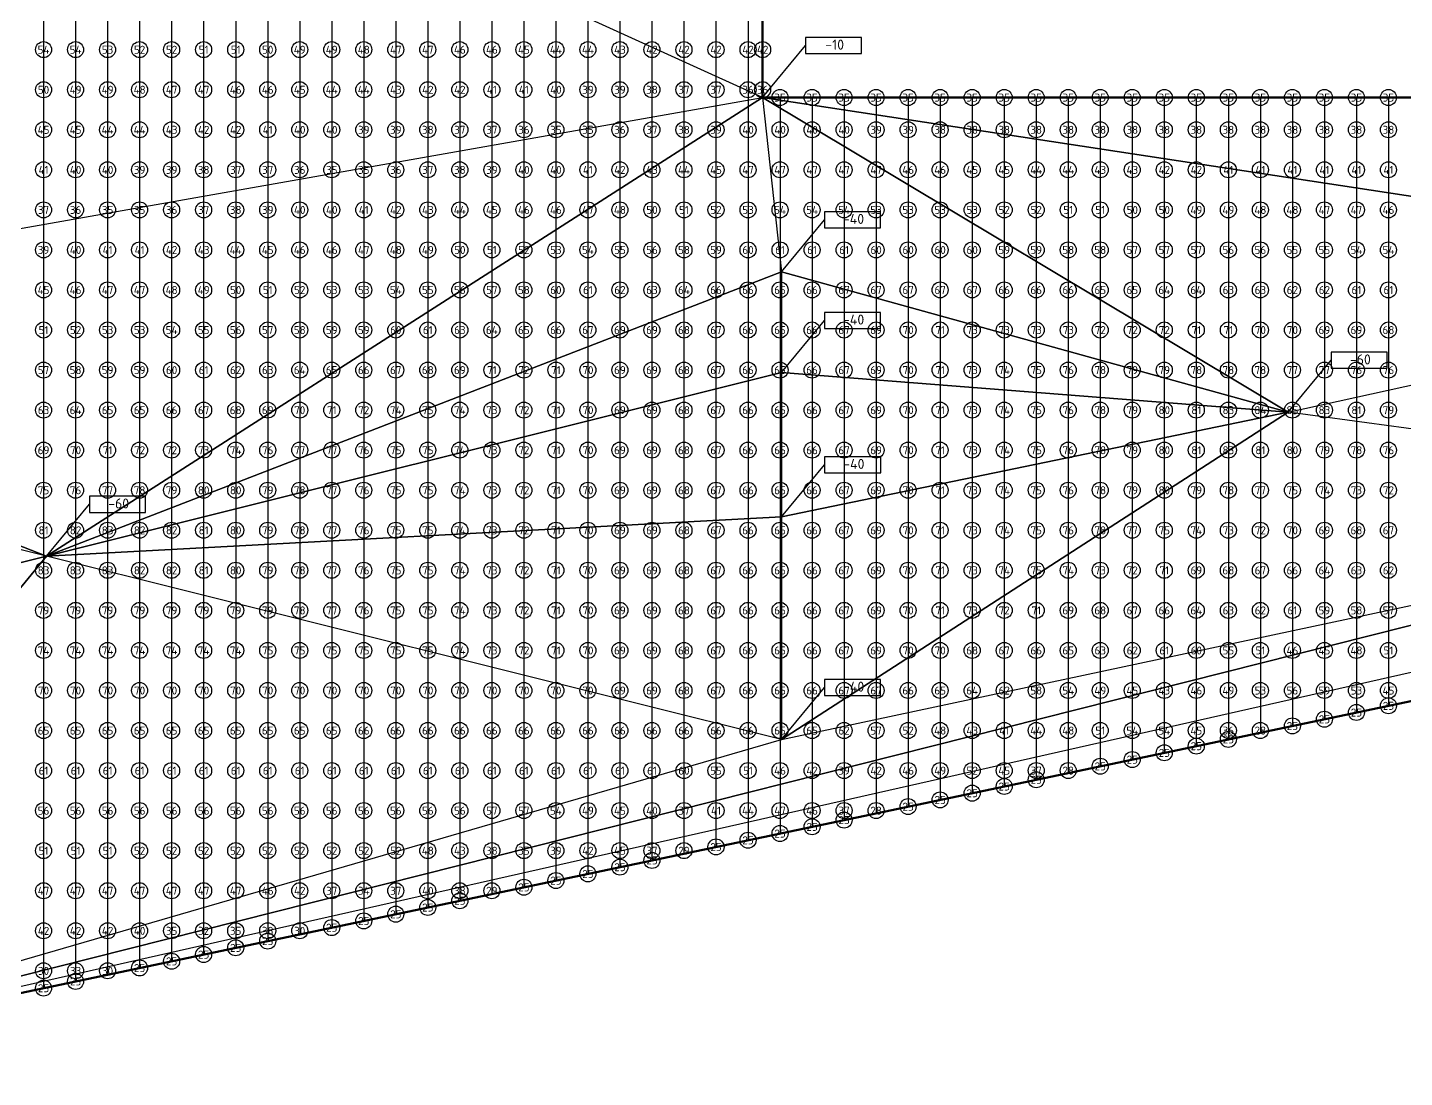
# Model space of a CAD drawing. Header units: millimetres. Extents: x 3543 to 412546, y -146359 to 38454.
# Drawn here: x 220659 to 237859, y -95174 to -82066 of the extents above; entities that cross this region are included whole.
import ezdxf
from ezdxf.enums import TextEntityAlignment as Align

# ---------------------------------------------------------------- set-up
doc = ezdxf.new("R2010")
doc.units = ezdxf.units.MM
doc.layers.add('контур', color=1, linetype='Continuous', lineweight=50)
for name, color, linetype in [('линии_высот', 4, 'Continuous'), ('опоры_текстvb', 7, 'Continuous'), ('опорыvb', 7, 'Continuous'), ('сеткаvb', 8, 'Continuous')]:
    doc.layers.add(name, color=color, linetype=linetype)
doc.styles.add('isocpeur', font='isocpeur.ttf')

# ---------------------------------------------------------------- blocks, each defined once
blk = doc.blocks.new('otmetka_oporvb')
at = {"linetype": 'ByBlock', "lineweight": -2}
blk.add_hatch(color=0, dxfattribs=at).paths.add_polyline_path([(-38, -32, 1), (38, 32, 1)])
at = {"color": 0, "linetype": 'ByBlock', "lineweight": -2}
blk.add_line((0, 0), (2142, 2596), dxfattribs=at)
at = {"color": 0}
blk.add_lwpolyline([(2142, 2196), (4942, 2196), (4942, 2996), (2142, 2996)], close=True, dxfattribs=at)
at = {"color": 0, "linetype": 'ByBlock', "lineweight": -2, "style": 'isocpeur'}
blk.add_attdef('OTM', text='', height=500, dxfattribs=at).set_placement((3600, 2639), align=Align.MIDDLE_CENTER)
blk = doc.blocks.new('*U28')
at = {"linetype": 'ByBlock', "lineweight": -2}
blk.add_hatch(color=0, dxfattribs=at).paths.add_polyline_path([(-38, -32, 1), (38, 32, 1)])
at = {"color": 0, "linetype": 'ByBlock', "lineweight": -2}
blk.add_line((0, 0), (2147, 2596), dxfattribs=at)
at = {"color": 0}
blk.add_lwpolyline([(2147, 2196), (4947, 2196), (4947, 2996), (2147, 2996)], close=True, dxfattribs=at)
at = {"color": 0, "linetype": 'ByBlock', "lineweight": -2, "style": 'isocpeur'}
blk.add_attdef('OTM', text='', height=500, dxfattribs=at).set_placement((3606, 2639), align=Align.MIDDLE_CENTER)
blk = doc.blocks.new('*U29')
at = {"linetype": 'ByBlock', "lineweight": -2}
blk.add_hatch(color=0, dxfattribs=at).paths.add_polyline_path([(-38, -32, 1), (38, 32, 1)])
at = {"color": 0, "linetype": 'ByBlock', "lineweight": -2}
blk.add_line((0, 0), (2158, 2596), dxfattribs=at)
at = {"color": 0}
blk.add_lwpolyline([(2158, 2196), (4958, 2196), (4958, 2996), (2158, 2996)], close=True, dxfattribs=at)
at = {"color": 0, "linetype": 'ByBlock', "lineweight": -2, "style": 'isocpeur'}
blk.add_attdef('OTM', text='', height=500, dxfattribs=at).set_placement((3617, 2639), align=Align.MIDDLE_CENTER)
blk = doc.blocks.new('*U30')
at = {"linetype": 'ByBlock', "lineweight": -2}
blk.add_hatch(color=0, dxfattribs=at).paths.add_polyline_path([(-38, -32, 1), (38, 32, 1)])
at = {"color": 0, "linetype": 'ByBlock', "lineweight": -2}
blk.add_line((0, 0), (2151, 2596), dxfattribs=at)
at = {"color": 0}
blk.add_lwpolyline([(2151, 2196), (4951, 2196), (4951, 2996), (2151, 2996)], close=True, dxfattribs=at)
at = {"color": 0, "linetype": 'ByBlock', "lineweight": -2, "style": 'isocpeur'}
blk.add_attdef('OTM', text='', height=500, dxfattribs=at).set_placement((3609, 2639), align=Align.MIDDLE_CENTER)
blk = doc.blocks.new('opor_symbPRO')
at = {"color": 0, "ltscale": 20}
blk.add_circle((0, 0), 100, dxfattribs=at)
at = {"layer": 'опоры_текстvb', "color": 0, "linetype": 'ByBlock', "lineweight": -2, "style": 'isocpeur'}
blk.add_attdef('COL', text='', height=100, dxfattribs=at).set_placement((0, -1), align=Align.MIDDLE_CENTER)

msp = doc.modelspace()

# ---------------------------------------------------------------- linework, layer by layer
at = {"layer": 'контур', "linetype": 'Continuous'}
msp.add_lwpolyline([(215545, -95173.6), (210858.8, -72842.2), (229841.6, -72842.2), (229841.6, -82939.6), (261341.5, -82939.6), (261341.5, -72842.2), (299003.2, -72842.2), (299003.2, -77660.7)], close=True, dxfattribs=at)
at = {"layer": 'линии_высот'}
for points in [[(252298.9, -86875.6), (215545, -95173.6), (299003.2, -77660.7)], [(220891.8, -78871.8), (213579.5, -85807), (229841.6, -82939.6)], [(220891.8, -78871.8), (229841.6, -80875.7), (229841.6, -82939.6)], [(220897.2, -88667.6), (213579.5, -85807), (229841.6, -82939.6)], [(220897.2, -88667.6), (229841.6, -82939.6), (230076.7, -85115.1)], [(236407.9, -86868.8), (229841.6, -82939.6), (230076.7, -85115.1)], [(229841.6, -82939.6), (236407.9, -86868.8), (244279.5, -85135.9)], [(229841.6, -82939.6), (244279.5, -85135.9), (261341.5, -82939.6)], [(220897.2, -88667.6), (230076.7, -85115.1), (230076.7, -86371.6)], [(236407.9, -86868.8), (230076.7, -85115.1), (230076.7, -86371.6)], [(236407.9, -86868.8), (244279.5, -85135.9), (244268.4, -87933.7)], [(220897.2, -88667.6), (213807, -86891.3), (213579.5, -85807)], [(220897.2, -88667.6), (230076.7, -86371.6), (230076.7, -88173.7)], [(236407.9, -86868.8), (230076.7, -86371.6), (230076.7, -88173.7)], [(220897.2, -88667.6), (213807, -86891.3), (214515.2, -90266.4)], [(244268.4, -87933.7), (252298.9, -86875.6), (215545, -95173.6)], [(236407.9, -86868.8), (230076.7, -88173.7), (230076.7, -90954.3)], [(244268.4, -87933.7), (236407.9, -86868.8), (230076.7, -90954.3)], [(215545, -95173.6), (230076.7, -90954.3), (244268.4, -87933.7)], [(220897.2, -88667.6), (230076.7, -88173.7), (230076.7, -90954.3)], [(220897.2, -88667.6), (214515.2, -90266.4), (215545, -95173.6)], [(220897.2, -88667.6), (215545, -95173.6), (230076.7, -90954.3)]]:
    msp.add_lwpolyline(points, close=True, dxfattribs=at)
at = {"layer": 'сеткаvb'}
for p, q in [((220858.8, -72842.2), (220858.8, -94058.5)), ((221258.8, -72842.2), (221258.8, -93974.6)), ((221658.8, -72842.2), (221658.8, -93890.6)), ((222058.8, -72842.2), (222058.8, -93806.7)), ((222458.8, -72842.2), (222458.8, -93722.8)), ((222858.8, -72842.2), (222858.8, -93638.8)), ((223258.8, -72842.2), (223258.8, -93554.9)), ((223658.8, -72842.2), (223658.8, -93471)), ((224058.8, -72842.2), (224058.8, -93387)), ((224458.8, -72842.2), (224458.8, -93303.1)), ((224858.8, -72842.2), (224858.8, -93219.1)), ((225258.8, -72842.2), (225258.8, -93135.2)), ((225658.8, -72842.2), (225658.8, -93051.3)), ((226058.8, -72842.2), (226058.8, -92967.3)), ((226458.8, -72842.2), (226458.8, -92883.4)), ((226858.8, -72842.2), (226858.8, -92799.5)), ((227258.8, -72842.2), (227258.8, -92715.5)), ((227658.8, -72842.2), (227658.8, -92631.6)), ((228058.8, -72842.2), (228058.8, -92547.7)), ((228458.8, -72842.2), (228458.8, -92463.7)), ((228858.8, -72842.2), (228858.8, -92379.8)), ((229258.8, -72842.2), (229258.8, -92295.9)), ((229658.8, -72842.2), (229658.8, -92211.9)), ((230058.8, -82939.6), (230058.8, -92128)), ((230458.8, -82939.6), (230458.8, -92044)), ((230858.8, -82939.6), (230858.8, -91960.1)), ((231258.8, -82939.6), (231258.8, -91876.2)), ((231658.8, -82939.6), (231658.8, -91792.2)), ((232058.8, -82939.6), (232058.8, -91708.3)), ((232458.8, -82939.6), (232458.8, -91624.4)), ((232858.8, -82939.6), (232858.8, -91540.4)), ((233258.8, -82939.6), (233258.8, -91456.5)), ((233658.8, -82939.6), (233658.8, -91372.6)), ((234058.8, -82939.6), (234058.8, -91288.6)), ((234458.8, -82939.6), (234458.8, -91204.7)), ((234858.8, -82939.6), (234858.8, -91120.8)), ((235258.8, -82939.6), (235258.8, -91036.8)), ((235658.8, -82939.6), (235658.8, -90952.9)), ((236058.8, -82939.6), (236058.8, -90868.9)), ((236458.8, -82939.6), (236458.8, -90785)), ((236858.8, -82939.6), (236858.8, -90701.1)), ((237258.8, -82939.6), (237258.8, -90617.1)), ((237658.8, -82939.6), (237658.8, -90533.2))]:
    msp.add_line(p, q, dxfattribs=at)
at = {"layer": 'сеткаvb', "linetype": 'Continuous'}
msp.add_line((229841.6, -72842.2), (229841.6, -82939.6), dxfattribs=at)

# ---------------------------------------------------------------- block references
at = {"xscale": 0.25, "yscale": 0.25, "zscale": 0.25}
for name, p, values in [('otmetka_oporvb', (229841.6, -82939.6), {'OTM': '-10'}), ('otmetka_oporvb', (230076.7, -85115.1), {'OTM': '-40'}), ('*U28', (230076.7, -86371.6), {'OTM': '-40'}), ('otmetka_oporvb', (236407.9, -86868.8), {'OTM': '-60'}), ('*U29', (230076.7, -88173.7), {'OTM': '-40'}), ('otmetka_oporvb', (220897.2, -88667.6), {'OTM': '-60'}), ('*U30', (230076.7, -90954.3), {'OTM': '-40'})]:
    msp.add_blockref(name, p, dxfattribs=at).add_auto_attribs(values)
at = {"layer": 'опорыvb', "color": 131}
for p, values in [((220858.8, -82342.2), {'COL': '54'}), ((221258.8, -82342.2), {'COL': '54'}), ((221658.8, -82342.2), {'COL': '53'}), ((222058.8, -82342.2), {'COL': '52'}), ((222458.8, -82342.2), {'COL': '52'}), ((222858.8, -82342.2), {'COL': '51'}), ((223258.8, -82342.2), {'COL': '51'}), ((223658.8, -82342.2), {'COL': '50'}), ((220858.8, -82842.2), {'COL': '50'}), ((228458.8, -84342.2), {'COL': '50'}), ((228858.8, -84342.2), {'COL': '51'}), ((229258.8, -84342.2), {'COL': '52'}), ((229658.8, -84342.2), {'COL': '53'}), ((230058.8, -84342.2), {'COL': '54'}), ((230458.8, -84342.2), {'COL': '54'}), ((230858.8, -84342.2), {'COL': '54'}), ((231258.8, -84342.2), {'COL': '53'}), ((231658.8, -84342.2), {'COL': '53'}), ((232058.8, -84342.2), {'COL': '53'}), ((232458.8, -84342.2), {'COL': '53'}), ((232858.8, -84342.2), {'COL': '52'}), ((233258.8, -84342.2), {'COL': '52'}), ((233658.8, -84342.2), {'COL': '51'}), ((234058.8, -84342.2), {'COL': '51'}), ((234458.8, -84342.2), {'COL': '50'}), ((234858.8, -84342.2), {'COL': '50'}), ((226058.8, -84842.2), {'COL': '50'}), ((226458.8, -84842.2), {'COL': '51'}), ((226858.8, -84842.2), {'COL': '52'}), ((227258.8, -84842.2), {'COL': '53'}), ((227658.8, -84842.2), {'COL': '54'}), ((228058.8, -84842.2), {'COL': '55'}), ((228458.8, -84842.2), {'COL': '56'}), ((228858.8, -84842.2), {'COL': '58'}), ((229258.8, -84842.2), {'COL': '59'}), ((229658.8, -84842.2), {'COL': '60'}), ((230058.8, -84842.2), {'COL': '61'}), ((230458.8, -84842.2), {'COL': '61'}), ((230858.8, -84842.2), {'COL': '61'}), ((231258.8, -84842.2), {'COL': '60'}), ((231658.8, -84842.2), {'COL': '60'}), ((232058.8, -84842.2), {'COL': '60'}), ((232458.8, -84842.2), {'COL': '60'}), ((232858.8, -84842.2), {'COL': '59'}), ((233258.8, -84842.2), {'COL': '59'}), ((233658.8, -84842.2), {'COL': '58'}), ((234058.8, -84842.2), {'COL': '58'}), ((234458.8, -84842.2), {'COL': '57'}), ((234858.8, -84842.2), {'COL': '57'}), ((235258.8, -84842.2), {'COL': '57'}), ((235658.8, -84842.2), {'COL': '56'}), ((236058.8, -84842.2), {'COL': '56'}), ((236458.8, -84842.2), {'COL': '55'}), ((236858.8, -84842.2), {'COL': '55'}), ((237258.8, -84842.2), {'COL': '54'}), ((237658.8, -84842.2), {'COL': '54'}), ((223258.8, -85342.2), {'COL': '50'}), ((223658.8, -85342.2), {'COL': '51'}), ((224058.8, -85342.2), {'COL': '52'}), ((224458.8, -85342.2), {'COL': '53'}), ((224858.8, -85342.2), {'COL': '53'}), ((225258.8, -85342.2), {'COL': '54'}), ((225658.8, -85342.2), {'COL': '55'}), ((226058.8, -85342.2), {'COL': '56'}), ((226458.8, -85342.2), {'COL': '57'}), ((226858.8, -85342.2), {'COL': '58'}), ((227258.8, -85342.2), {'COL': '60'}), ((227658.8, -85342.2), {'COL': '61'}), ((228058.8, -85342.2), {'COL': '62'}), ((228458.8, -85342.2), {'COL': '63'}), ((228858.8, -85342.2), {'COL': '64'}), ((229258.8, -85342.2), {'COL': '66'}), ((229658.8, -85342.2), {'COL': '66'}), ((230058.8, -85342.2), {'COL': '65'}), ((230458.8, -85342.2), {'COL': '66'}), ((230858.8, -85342.2), {'COL': '67'}), ((231258.8, -85342.2), {'COL': '67'}), ((231658.8, -85342.2), {'COL': '67'}), ((232058.8, -85342.2), {'COL': '67'}), ((232458.8, -85342.2), {'COL': '67'}), ((232858.8, -85342.2), {'COL': '66'}), ((233258.8, -85342.2), {'COL': '66'}), ((233658.8, -85342.2), {'COL': '66'}), ((234058.8, -85342.2), {'COL': '65'}), ((234458.8, -85342.2), {'COL': '65'}), ((234858.8, -85342.2), {'COL': '64'}), ((235258.8, -85342.2), {'COL': '64'}), ((235658.8, -85342.2), {'COL': '63'}), ((236058.8, -85342.2), {'COL': '63'}), ((236458.8, -85342.2), {'COL': '62'}), ((236858.8, -85342.2), {'COL': '62'}), ((237258.8, -85342.2), {'COL': '61'}), ((237658.8, -85342.2), {'COL': '61'}), ((220858.8, -85842.2), {'COL': '51'}), ((221258.8, -85842.2), {'COL': '52'}), ((221658.8, -85842.2), {'COL': '53'}), ((222058.8, -85842.2), {'COL': '53'}), ((222458.8, -85842.2), {'COL': '54'}), ((222858.8, -85842.2), {'COL': '55'}), ((223258.8, -85842.2), {'COL': '56'}), ((223658.8, -85842.2), {'COL': '57'}), ((224058.8, -85842.2), {'COL': '58'}), ((224458.8, -85842.2), {'COL': '59'}), ((224858.8, -85842.2), {'COL': '59'}), ((225258.8, -85842.2), {'COL': '60'}), ((225658.8, -85842.2), {'COL': '61'}), ((226058.8, -85842.2), {'COL': '63'}), ((226458.8, -85842.2), {'COL': '64'}), ((226858.8, -85842.2), {'COL': '65'}), ((227258.8, -85842.2), {'COL': '66'}), ((227658.8, -85842.2), {'COL': '67'}), ((228058.8, -85842.2), {'COL': '69'}), ((228458.8, -85842.2), {'COL': '69'}), ((228858.8, -85842.2), {'COL': '68'}), ((229258.8, -85842.2), {'COL': '67'}), ((229658.8, -85842.2), {'COL': '66'}), ((230058.8, -85842.2), {'COL': '65'}), ((230458.8, -85842.2), {'COL': '66'}), ((230858.8, -85842.2), {'COL': '67'}), ((231258.8, -85842.2), {'COL': '69'}), ((231658.8, -85842.2), {'COL': '70'}), ((232058.8, -85842.2), {'COL': '71'}), ((232458.8, -85842.2), {'COL': '73'}), ((232858.8, -85842.2), {'COL': '73'}), ((233258.8, -85842.2), {'COL': '73'}), ((233658.8, -85842.2), {'COL': '73'}), ((234058.8, -85842.2), {'COL': '72'}), ((234458.8, -85842.2), {'COL': '72'}), ((234858.8, -85842.2), {'COL': '72'}), ((235258.8, -85842.2), {'COL': '71'}), ((235658.8, -85842.2), {'COL': '71'}), ((236058.8, -85842.2), {'COL': '70'}), ((236458.8, -85842.2), {'COL': '70'}), ((236858.8, -85842.2), {'COL': '69'}), ((237258.8, -85842.2), {'COL': '69'}), ((237658.8, -85842.2), {'COL': '68'}), ((220858.8, -86342.2), {'COL': '57'}), ((221258.8, -86342.2), {'COL': '58'}), ((221658.8, -86342.2), {'COL': '59'}), ((222058.8, -86342.2), {'COL': '59'}), ((222458.8, -86342.2), {'COL': '60'}), ((222858.8, -86342.2), {'COL': '61'}), ((223258.8, -86342.2), {'COL': '62'}), ((223658.8, -86342.2), {'COL': '63'}), ((224058.8, -86342.2), {'COL': '64'}), ((224458.8, -86342.2), {'COL': '65'}), ((224858.8, -86342.2), {'COL': '66'}), ((225258.8, -86342.2), {'COL': '67'}), ((225658.8, -86342.2), {'COL': '68'}), ((226058.8, -86342.2), {'COL': '69'}), ((226458.8, -86342.2), {'COL': '71'}), ((226858.8, -86342.2), {'COL': '72'}), ((227258.8, -86342.2), {'COL': '71'}), ((227658.8, -86342.2), {'COL': '70'}), ((228058.8, -86342.2), {'COL': '69'}), ((228458.8, -86342.2), {'COL': '69'}), ((228858.8, -86342.2), {'COL': '68'}), ((229258.8, -86342.2), {'COL': '67'}), ((229658.8, -86342.2), {'COL': '66'}), ((230058.8, -86342.2), {'COL': '65'}), ((230458.8, -86342.2), {'COL': '66'}), ((230858.8, -86342.2), {'COL': '67'}), ((231258.8, -86342.2), {'COL': '69'}), ((231658.8, -86342.2), {'COL': '70'}), ((232058.8, -86342.2), {'COL': '71'}), ((232458.8, -86342.2), {'COL': '73'}), ((232858.8, -86342.2), {'COL': '74'}), ((233258.8, -86342.2), {'COL': '75'}), ((233658.8, -86342.2), {'COL': '76'}), ((234058.8, -86342.2), {'COL': '78'}), ((234458.8, -86342.2), {'COL': '79'}), ((234858.8, -86342.2), {'COL': '79'}), ((235258.8, -86342.2), {'COL': '78'}), ((235658.8, -86342.2), {'COL': '78'}), ((236058.8, -86342.2), {'COL': '78'}), ((236458.8, -86342.2), {'COL': '77'}), ((236858.8, -86342.2), {'COL': '77'}), ((237258.8, -86342.2), {'COL': '76'}), ((237658.8, -86342.2), {'COL': '76'}), ((220858.8, -86842.2), {'COL': '63'}), ((221258.8, -86842.2), {'COL': '64'}), ((221658.8, -86842.2), {'COL': '65'}), ((222058.8, -86842.2), {'COL': '65'}), ((222458.8, -86842.2), {'COL': '66'}), ((222858.8, -86842.2), {'COL': '67'}), ((223258.8, -86842.2), {'COL': '68'}), ((223658.8, -86842.2), {'COL': '69'}), ((224058.8, -86842.2), {'COL': '70'}), ((224458.8, -86842.2), {'COL': '71'}), ((224858.8, -86842.2), {'COL': '72'}), ((225258.8, -86842.2), {'COL': '74'}), ((225658.8, -86842.2), {'COL': '75'}), ((226058.8, -86842.2), {'COL': '74'}), ((226458.8, -86842.2), {'COL': '73'}), ((226858.8, -86842.2), {'COL': '72'}), ((227258.8, -86842.2), {'COL': '71'}), ((227658.8, -86842.2), {'COL': '70'}), ((228058.8, -86842.2), {'COL': '69'}), ((228458.8, -86842.2), {'COL': '69'}), ((228858.8, -86842.2), {'COL': '68'}), ((229258.8, -86842.2), {'COL': '67'}), ((229658.8, -86842.2), {'COL': '66'}), ((230058.8, -86842.2), {'COL': '65'}), ((230458.8, -86842.2), {'COL': '66'}), ((230858.8, -86842.2), {'COL': '67'}), ((231258.8, -86842.2), {'COL': '69'}), ((231658.8, -86842.2), {'COL': '70'}), ((232058.8, -86842.2), {'COL': '71'}), ((232458.8, -86842.2), {'COL': '73'}), ((232858.8, -86842.2), {'COL': '74'}), ((233258.8, -86842.2), {'COL': '75'}), ((233658.8, -86842.2), {'COL': '76'}), ((234058.8, -86842.2), {'COL': '78'}), ((234458.8, -86842.2), {'COL': '79'}), ((237658.8, -86842.2), {'COL': '79'}), ((220858.8, -87342.2), {'COL': '69'}), ((221258.8, -87342.2), {'COL': '70'}), ((221658.8, -87342.2), {'COL': '71'}), ((222058.8, -87342.2), {'COL': '72'}), ((222458.8, -87342.2), {'COL': '72'}), ((222858.8, -87342.2), {'COL': '73'}), ((223258.8, -87342.2), {'COL': '74'}), ((223658.8, -87342.2), {'COL': '76'}), ((224058.8, -87342.2), {'COL': '77'}), ((224458.8, -87342.2), {'COL': '77'}), ((224858.8, -87342.2), {'COL': '76'}), ((225258.8, -87342.2), {'COL': '75'}), ((225658.8, -87342.2), {'COL': '75'}), ((226058.8, -87342.2), {'COL': '74'}), ((226458.8, -87342.2), {'COL': '73'}), ((226858.8, -87342.2), {'COL': '72'}), ((227258.8, -87342.2), {'COL': '71'}), ((227658.8, -87342.2), {'COL': '70'}), ((228058.8, -87342.2), {'COL': '69'}), ((228458.8, -87342.2), {'COL': '69'}), ((228858.8, -87342.2), {'COL': '68'}), ((229258.8, -87342.2), {'COL': '67'}), ((229658.8, -87342.2), {'COL': '66'}), ((230058.8, -87342.2), {'COL': '65'}), ((230458.8, -87342.2), {'COL': '66'}), ((230858.8, -87342.2), {'COL': '67'}), ((231258.8, -87342.2), {'COL': '69'}), ((231658.8, -87342.2), {'COL': '70'}), ((232058.8, -87342.2), {'COL': '71'}), ((232458.8, -87342.2), {'COL': '73'}), ((232858.8, -87342.2), {'COL': '74'}), ((233258.8, -87342.2), {'COL': '75'}), ((233658.8, -87342.2), {'COL': '76'}), ((234058.8, -87342.2), {'COL': '78'}), ((234458.8, -87342.2), {'COL': '79'}), ((236858.8, -87342.2), {'COL': '79'}), ((237258.8, -87342.2), {'COL': '78'}), ((237658.8, -87342.2), {'COL': '76'}), ((220858.8, -87842.2), {'COL': '75'}), ((221258.8, -87842.2), {'COL': '76'}), ((221658.8, -87842.2), {'COL': '77'}), ((222058.8, -87842.2), {'COL': '78'}), ((222458.8, -87842.2), {'COL': '79'}), ((223658.8, -87842.2), {'COL': '79'}), ((224058.8, -87842.2), {'COL': '78'}), ((224458.8, -87842.2), {'COL': '77'}), ((224858.8, -87842.2), {'COL': '76'}), ((225258.8, -87842.2), {'COL': '75'}), ((225658.8, -87842.2), {'COL': '75'}), ((226058.8, -87842.2), {'COL': '74'}), ((226458.8, -87842.2), {'COL': '73'}), ((226858.8, -87842.2), {'COL': '72'}), ((227258.8, -87842.2), {'COL': '71'}), ((227658.8, -87842.2), {'COL': '70'}), ((228058.8, -87842.2), {'COL': '69'}), ((228458.8, -87842.2), {'COL': '69'}), ((228858.8, -87842.2), {'COL': '68'}), ((229258.8, -87842.2), {'COL': '67'}), ((229658.8, -87842.2), {'COL': '66'}), ((230058.8, -87842.2), {'COL': '65'}), ((230458.8, -87842.2), {'COL': '66'}), ((230858.8, -87842.2), {'COL': '67'}), ((231258.8, -87842.2), {'COL': '69'}), ((231658.8, -87842.2), {'COL': '70'}), ((232058.8, -87842.2), {'COL': '71'}), ((232458.8, -87842.2), {'COL': '73'}), ((232858.8, -87842.2), {'COL': '74'}), ((233258.8, -87842.2), {'COL': '75'}), ((233658.8, -87842.2), {'COL': '76'}), ((234058.8, -87842.2), {'COL': '78'}), ((234458.8, -87842.2), {'COL': '79'}), ((235258.8, -87842.2), {'COL': '79'}), ((235658.8, -87842.2), {'COL': '78'}), ((236058.8, -87842.2), {'COL': '77'}), ((236458.8, -87842.2), {'COL': '75'}), ((236858.8, -87842.2), {'COL': '74'}), ((237258.8, -87842.2), {'COL': '73'}), ((237658.8, -87842.2), {'COL': '72'}), ((223658.8, -88342.2), {'COL': '79'}), ((224058.8, -88342.2), {'COL': '78'}), ((224458.8, -88342.2), {'COL': '77'}), ((224858.8, -88342.2), {'COL': '76'}), ((225258.8, -88342.2), {'COL': '75'}), ((225658.8, -88342.2), {'COL': '75'}), ((226058.8, -88342.2), {'COL': '74'}), ((226458.8, -88342.2), {'COL': '73'}), ((226858.8, -88342.2), {'COL': '72'}), ((227258.8, -88342.2), {'COL': '71'}), ((227658.8, -88342.2), {'COL': '70'}), ((228058.8, -88342.2), {'COL': '69'}), ((228458.8, -88342.2), {'COL': '69'}), ((228858.8, -88342.2), {'COL': '68'}), ((229258.8, -88342.2), {'COL': '67'}), ((229658.8, -88342.2), {'COL': '66'}), ((230058.8, -88342.2), {'COL': '65'}), ((230458.8, -88342.2), {'COL': '66'}), ((230858.8, -88342.2), {'COL': '67'}), ((231258.8, -88342.2), {'COL': '69'}), ((231658.8, -88342.2), {'COL': '70'}), ((232058.8, -88342.2), {'COL': '71'}), ((232458.8, -88342.2), {'COL': '73'}), ((232858.8, -88342.2), {'COL': '74'}), ((233258.8, -88342.2), {'COL': '75'}), ((233658.8, -88342.2), {'COL': '76'}), ((234058.8, -88342.2), {'COL': '78'}), ((234458.8, -88342.2), {'COL': '77'}), ((234858.8, -88342.2), {'COL': '75'}), ((235258.8, -88342.2), {'COL': '74'}), ((235658.8, -88342.2), {'COL': '73'}), ((236058.8, -88342.2), {'COL': '72'}), ((236458.8, -88342.2), {'COL': '70'}), ((236858.8, -88342.2), {'COL': '69'}), ((237258.8, -88342.2), {'COL': '68'}), ((237658.8, -88342.2), {'COL': '67'}), ((223658.8, -88842.2), {'COL': '79'}), ((224058.8, -88842.2), {'COL': '78'}), ((224458.8, -88842.2), {'COL': '77'}), ((224858.8, -88842.2), {'COL': '76'}), ((225258.8, -88842.2), {'COL': '75'}), ((225658.8, -88842.2), {'COL': '75'}), ((226058.8, -88842.2), {'COL': '74'}), ((226458.8, -88842.2), {'COL': '73'}), ((226858.8, -88842.2), {'COL': '72'}), ((227258.8, -88842.2), {'COL': '71'}), ((227658.8, -88842.2), {'COL': '70'}), ((228058.8, -88842.2), {'COL': '69'}), ((228458.8, -88842.2), {'COL': '69'}), ((228858.8, -88842.2), {'COL': '68'}), ((229258.8, -88842.2), {'COL': '67'}), ((229658.8, -88842.2), {'COL': '66'}), ((230058.8, -88842.2), {'COL': '65'}), ((230458.8, -88842.2), {'COL': '66'}), ((230858.8, -88842.2), {'COL': '67'}), ((231258.8, -88842.2), {'COL': '69'}), ((231658.8, -88842.2), {'COL': '70'}), ((232058.8, -88842.2), {'COL': '71'}), ((232458.8, -88842.2), {'COL': '73'}), ((232858.8, -88842.2), {'COL': '74'}), ((233258.8, -88842.2), {'COL': '75'}), ((233658.8, -88842.2), {'COL': '74'}), ((234058.8, -88842.2), {'COL': '73'}), ((234458.8, -88842.2), {'COL': '72'}), ((234858.8, -88842.2), {'COL': '71'}), ((235258.8, -88842.2), {'COL': '69'}), ((235658.8, -88842.2), {'COL': '68'}), ((236058.8, -88842.2), {'COL': '67'}), ((236458.8, -88842.2), {'COL': '66'}), ((236858.8, -88842.2), {'COL': '64'}), ((237258.8, -88842.2), {'COL': '63'}), ((237658.8, -88842.2), {'COL': '62'}), ((220858.8, -89342.2), {'COL': '79'}), ((221258.8, -89342.2), {'COL': '79'}), ((221658.8, -89342.2), {'COL': '79'}), ((222058.8, -89342.2), {'COL': '79'}), ((222458.8, -89342.2), {'COL': '79'}), ((222858.8, -89342.2), {'COL': '79'}), ((223258.8, -89342.2), {'COL': '79'}), ((223658.8, -89342.2), {'COL': '79'}), ((224058.8, -89342.2), {'COL': '78'}), ((224458.8, -89342.2), {'COL': '77'}), ((224858.8, -89342.2), {'COL': '76'}), ((225258.8, -89342.2), {'COL': '75'}), ((225658.8, -89342.2), {'COL': '75'}), ((226058.8, -89342.2), {'COL': '74'}), ((226458.8, -89342.2), {'COL': '73'}), ((226858.8, -89342.2), {'COL': '72'}), ((227258.8, -89342.2), {'COL': '71'}), ((227658.8, -89342.2), {'COL': '70'}), ((228058.8, -89342.2), {'COL': '69'}), ((228458.8, -89342.2), {'COL': '69'}), ((228858.8, -89342.2), {'COL': '68'}), ((229258.8, -89342.2), {'COL': '67'}), ((229658.8, -89342.2), {'COL': '66'}), ((230058.8, -89342.2), {'COL': '65'}), ((230458.8, -89342.2), {'COL': '66'}), ((230858.8, -89342.2), {'COL': '67'}), ((231258.8, -89342.2), {'COL': '69'}), ((231658.8, -89342.2), {'COL': '70'}), ((232058.8, -89342.2), {'COL': '71'}), ((232458.8, -89342.2), {'COL': '73'}), ((232858.8, -89342.2), {'COL': '72'}), ((233258.8, -89342.2), {'COL': '71'}), ((233658.8, -89342.2), {'COL': '69'}), ((234058.8, -89342.2), {'COL': '68'}), ((234458.8, -89342.2), {'COL': '67'}), ((234858.8, -89342.2), {'COL': '66'}), ((235258.8, -89342.2), {'COL': '64'}), ((235658.8, -89342.2), {'COL': '63'}), ((236058.8, -89342.2), {'COL': '62'}), ((236458.8, -89342.2), {'COL': '61'}), ((236858.8, -89342.2), {'COL': '59'}), ((237258.8, -89342.2), {'COL': '58'}), ((237658.8, -89342.2), {'COL': '57'}), ((220858.8, -89842.2), {'COL': '74'}), ((221258.8, -89842.2), {'COL': '74'}), ((221658.8, -89842.2), {'COL': '74'}), ((222058.8, -89842.2), {'COL': '74'}), ((222458.8, -89842.2), {'COL': '74'}), ((222858.8, -89842.2), {'COL': '74'}), ((223258.8, -89842.2), {'COL': '74'}), ((223658.8, -89842.2), {'COL': '75'}), ((224058.8, -89842.2), {'COL': '75'}), ((224458.8, -89842.2), {'COL': '75'}), ((224858.8, -89842.2), {'COL': '75'}), ((225258.8, -89842.2), {'COL': '75'}), ((225658.8, -89842.2), {'COL': '75'}), ((226058.8, -89842.2), {'COL': '74'}), ((226458.8, -89842.2), {'COL': '73'}), ((226858.8, -89842.2), {'COL': '72'}), ((227258.8, -89842.2), {'COL': '71'}), ((227658.8, -89842.2), {'COL': '70'}), ((228058.8, -89842.2), {'COL': '69'}), ((228458.8, -89842.2), {'COL': '69'}), ((228858.8, -89842.2), {'COL': '68'}), ((229258.8, -89842.2), {'COL': '67'}), ((229658.8, -89842.2), {'COL': '66'}), ((230058.8, -89842.2), {'COL': '65'}), ((230458.8, -89842.2), {'COL': '66'}), ((230858.8, -89842.2), {'COL': '67'}), ((231258.8, -89842.2), {'COL': '69'}), ((231658.8, -89842.2), {'COL': '70'}), ((232058.8, -89842.2), {'COL': '70'}), ((232458.8, -89842.2), {'COL': '68'}), ((232858.8, -89842.2), {'COL': '67'}), ((233258.8, -89842.2), {'COL': '66'}), ((233658.8, -89842.2), {'COL': '65'}), ((234058.8, -89842.2), {'COL': '63'}), ((234458.8, -89842.2), {'COL': '62'}), ((234858.8, -89842.2), {'COL': '61'}), ((235258.8, -89842.2), {'COL': '60'}), ((235658.8, -89842.2), {'COL': '55'}), ((236058.8, -89842.2), {'COL': '51'}), ((237658.8, -89842.2), {'COL': '51'}), ((220858.8, -90342.2), {'COL': '70'}), ((221258.8, -90342.2), {'COL': '70'}), ((221658.8, -90342.2), {'COL': '70'}), ((222058.8, -90342.2), {'COL': '70'}), ((222458.8, -90342.2), {'COL': '70'}), ((222858.8, -90342.2), {'COL': '70'}), ((223258.8, -90342.2), {'COL': '70'}), ((223658.8, -90342.2), {'COL': '70'}), ((224058.8, -90342.2), {'COL': '70'}), ((224458.8, -90342.2), {'COL': '70'}), ((224858.8, -90342.2), {'COL': '70'}), ((225258.8, -90342.2), {'COL': '70'}), ((225658.8, -90342.2), {'COL': '70'}), ((226058.8, -90342.2), {'COL': '70'}), ((226458.8, -90342.2), {'COL': '70'}), ((226858.8, -90342.2), {'COL': '70'}), ((227258.8, -90342.2), {'COL': '70'}), ((227658.8, -90342.2), {'COL': '70'}), ((228058.8, -90342.2), {'COL': '69'}), ((228458.8, -90342.2), {'COL': '69'}), ((228858.8, -90342.2), {'COL': '68'}), ((229258.8, -90342.2), {'COL': '67'}), ((229658.8, -90342.2), {'COL': '66'}), ((230058.8, -90342.2), {'COL': '65'}), ((230458.8, -90342.2), {'COL': '66'}), ((230858.8, -90342.2), {'COL': '67'}), ((231258.8, -90342.2), {'COL': '67'}), ((231658.8, -90342.2), {'COL': '66'}), ((232058.8, -90342.2), {'COL': '65'}), ((232458.8, -90342.2), {'COL': '64'}), ((232858.8, -90342.2), {'COL': '62'}), ((233258.8, -90342.2), {'COL': '58'}), ((233658.8, -90342.2), {'COL': '54'}), ((236058.8, -90342.2), {'COL': '53'}), ((236458.8, -90342.2), {'COL': '56'}), ((236858.8, -90342.2), {'COL': '59'}), ((237258.8, -90342.2), {'COL': '53'}), ((220858.8, -90842.2), {'COL': '65'}), ((221258.8, -90842.2), {'COL': '65'}), ((221658.8, -90842.2), {'COL': '65'}), ((222058.8, -90842.2), {'COL': '65'}), ((222458.8, -90842.2), {'COL': '65'}), ((222858.8, -90842.2), {'COL': '65'}), ((223258.8, -90842.2), {'COL': '65'}), ((223658.8, -90842.2), {'COL': '65'}), ((224058.8, -90842.2), {'COL': '65'}), ((224458.8, -90842.2), {'COL': '65'}), ((224858.8, -90842.2), {'COL': '66'}), ((225258.8, -90842.2), {'COL': '66'}), ((225658.8, -90842.2), {'COL': '66'}), ((226058.8, -90842.2), {'COL': '66'}), ((226458.8, -90842.2), {'COL': '66'}), ((226858.8, -90842.2), {'COL': '66'}), ((227258.8, -90842.2), {'COL': '66'}), ((227658.8, -90842.2), {'COL': '66'}), ((228058.8, -90842.2), {'COL': '66'}), ((228458.8, -90842.2), {'COL': '66'}), ((228858.8, -90842.2), {'COL': '66'}), ((229258.8, -90842.2), {'COL': '66'}), ((229658.8, -90842.2), {'COL': '66'}), ((230058.8, -90842.2), {'COL': '65'}), ((230458.8, -90842.2), {'COL': '65'}), ((230858.8, -90842.2), {'COL': '62'}), ((231258.8, -90842.2), {'COL': '57'}), ((231658.8, -90842.2), {'COL': '52'}), ((234058.8, -90842.2), {'COL': '51'}), ((234458.8, -90842.2), {'COL': '54'}), ((234858.8, -90842.2), {'COL': '54'}), ((220858.8, -91342.2), {'COL': '61'}), ((221258.8, -91342.2), {'COL': '61'}), ((221658.8, -91342.2), {'COL': '61'}), ((222058.8, -91342.2), {'COL': '61'}), ((222458.8, -91342.2), {'COL': '61'}), ((222858.8, -91342.2), {'COL': '61'}), ((223258.8, -91342.2), {'COL': '61'}), ((223658.8, -91342.2), {'COL': '61'}), ((224058.8, -91342.2), {'COL': '61'}), ((224458.8, -91342.2), {'COL': '61'}), ((224858.8, -91342.2), {'COL': '61'}), ((225258.8, -91342.2), {'COL': '61'}), ((225658.8, -91342.2), {'COL': '61'}), ((226058.8, -91342.2), {'COL': '61'}), ((226458.8, -91342.2), {'COL': '61'}), ((226858.8, -91342.2), {'COL': '61'}), ((227258.8, -91342.2), {'COL': '61'}), ((227658.8, -91342.2), {'COL': '61'}), ((228058.8, -91342.2), {'COL': '61'}), ((228458.8, -91342.2), {'COL': '61'}), ((228858.8, -91342.2), {'COL': '60'}), ((229258.8, -91342.2), {'COL': '55'}), ((229658.8, -91342.2), {'COL': '51'}), ((232458.8, -91342.2), {'COL': '52'}), ((220858.8, -91842.2), {'COL': '56'}), ((221258.8, -91842.2), {'COL': '56'}), ((221658.8, -91842.2), {'COL': '56'}), ((222058.8, -91842.2), {'COL': '56'}), ((222458.8, -91842.2), {'COL': '56'}), ((222858.8, -91842.2), {'COL': '56'}), ((223258.8, -91842.2), {'COL': '56'}), ((223658.8, -91842.2), {'COL': '56'}), ((224058.8, -91842.2), {'COL': '56'}), ((224458.8, -91842.2), {'COL': '56'}), ((224858.8, -91842.2), {'COL': '56'}), ((225258.8, -91842.2), {'COL': '56'}), ((225658.8, -91842.2), {'COL': '56'}), ((226058.8, -91842.2), {'COL': '56'}), ((226458.8, -91842.2), {'COL': '57'}), ((226858.8, -91842.2), {'COL': '57'}), ((227258.8, -91842.2), {'COL': '54'}), ((220858.8, -92342.2), {'COL': '51'}), ((221258.8, -92342.2), {'COL': '51'}), ((221658.8, -92342.2), {'COL': '51'}), ((222058.8, -92342.2), {'COL': '52'}), ((222458.8, -92342.2), {'COL': '52'}), ((222858.8, -92342.2), {'COL': '52'}), ((223258.8, -92342.2), {'COL': '52'}), ((223658.8, -92342.2), {'COL': '52'}), ((224058.8, -92342.2), {'COL': '52'}), ((224458.8, -92342.2), {'COL': '52'}), ((224858.8, -92342.2), {'COL': '52'}), ((225258.8, -92342.2), {'COL': '52'})]:
    msp.add_blockref('opor_symbPRO', p, dxfattribs=at).add_auto_attribs(values)
at = {"layer": 'опорыvb', "color": 92}
for p, values in [((224058.8, -82342.2), {'COL': '49'}), ((224458.8, -82342.2), {'COL': '49'}), ((224858.8, -82342.2), {'COL': '48'}), ((225258.8, -82342.2), {'COL': '47'}), ((225658.8, -82342.2), {'COL': '47'}), ((226058.8, -82342.2), {'COL': '46'}), ((226458.8, -82342.2), {'COL': '46'}), ((226858.8, -82342.2), {'COL': '45'}), ((227258.8, -82342.2), {'COL': '44'}), ((227658.8, -82342.2), {'COL': '44'}), ((228058.8, -82342.2), {'COL': '43'}), ((228458.8, -82342.2), {'COL': '42'}), ((228858.8, -82342.2), {'COL': '42'}), ((229258.8, -82342.2), {'COL': '42'}), ((229658.8, -82342.2), {'COL': '42'}), ((229841.6, -82342.2), {'COL': '42'}), ((221258.8, -82842.2), {'COL': '49'}), ((221658.8, -82842.2), {'COL': '49'}), ((222058.8, -82842.2), {'COL': '48'}), ((222458.8, -82842.2), {'COL': '47'}), ((222858.8, -82842.2), {'COL': '47'}), ((223258.8, -82842.2), {'COL': '46'}), ((223658.8, -82842.2), {'COL': '46'}), ((224058.8, -82842.2), {'COL': '45'}), ((224458.8, -82842.2), {'COL': '44'}), ((224858.8, -82842.2), {'COL': '44'}), ((225258.8, -82842.2), {'COL': '43'}), ((225658.8, -82842.2), {'COL': '42'}), ((226058.8, -82842.2), {'COL': '42'}), ((226458.8, -82842.2), {'COL': '41'}), ((226858.8, -82842.2), {'COL': '41'}), ((227258.8, -82842.2), {'COL': '40'}), ((227658.8, -82842.2), {'COL': '39'}), ((228058.8, -82842.2), {'COL': '39'}), ((228458.8, -82842.2), {'COL': '38'}), ((228858.8, -82842.2), {'COL': '37'}), ((229258.8, -82842.2), {'COL': '37'}), ((229658.8, -82842.2), {'COL': '36'}), ((229841.6, -82842.2), {'COL': '36'}), ((230058.8, -82939.6), {'COL': '35'}), ((230458.8, -82939.6), {'COL': '35'}), ((230858.8, -82939.6), {'COL': '35'}), ((231258.8, -82939.6), {'COL': '35'}), ((231658.8, -82939.6), {'COL': '35'}), ((232058.8, -82939.6), {'COL': '35'}), ((232458.8, -82939.6), {'COL': '35'}), ((232858.8, -82939.6), {'COL': '35'}), ((233258.8, -82939.6), {'COL': '35'}), ((233658.8, -82939.6), {'COL': '35'}), ((234058.8, -82939.6), {'COL': '35'}), ((234458.8, -82939.6), {'COL': '35'}), ((234858.8, -82939.6), {'COL': '35'}), ((235258.8, -82939.6), {'COL': '35'}), ((235658.8, -82939.6), {'COL': '35'}), ((236058.8, -82939.6), {'COL': '35'}), ((236458.8, -82939.6), {'COL': '35'}), ((236858.8, -82939.6), {'COL': '35'}), ((237258.8, -82939.6), {'COL': '35'}), ((237658.8, -82939.6), {'COL': '35'}), ((220858.8, -83342.2), {'COL': '45'}), ((221258.8, -83342.2), {'COL': '45'}), ((221658.8, -83342.2), {'COL': '44'}), ((222058.8, -83342.2), {'COL': '44'}), ((222458.8, -83342.2), {'COL': '43'}), ((222858.8, -83342.2), {'COL': '42'}), ((223258.8, -83342.2), {'COL': '42'}), ((223658.8, -83342.2), {'COL': '41'}), ((224058.8, -83342.2), {'COL': '40'}), ((224458.8, -83342.2), {'COL': '40'}), ((224858.8, -83342.2), {'COL': '39'}), ((225258.8, -83342.2), {'COL': '39'}), ((225658.8, -83342.2), {'COL': '38'}), ((226058.8, -83342.2), {'COL': '37'}), ((226458.8, -83342.2), {'COL': '37'}), ((226858.8, -83342.2), {'COL': '36'}), ((227258.8, -83342.2), {'COL': '35'}), ((227658.8, -83342.2), {'COL': '35'}), ((228058.8, -83342.2), {'COL': '36'}), ((228458.8, -83342.2), {'COL': '37'}), ((228858.8, -83342.2), {'COL': '38'}), ((229258.8, -83342.2), {'COL': '39'}), ((229658.8, -83342.2), {'COL': '40'}), ((230058.8, -83342.2), {'COL': '40'}), ((230458.8, -83342.2), {'COL': '40'}), ((230858.8, -83342.2), {'COL': '40'}), ((231258.8, -83342.2), {'COL': '39'}), ((231658.8, -83342.2), {'COL': '39'}), ((232058.8, -83342.2), {'COL': '38'}), ((232458.8, -83342.2), {'COL': '38'}), ((232858.8, -83342.2), {'COL': '38'}), ((233258.8, -83342.2), {'COL': '38'}), ((233658.8, -83342.2), {'COL': '38'}), ((234058.8, -83342.2), {'COL': '38'}), ((234458.8, -83342.2), {'COL': '38'}), ((234858.8, -83342.2), {'COL': '38'}), ((235258.8, -83342.2), {'COL': '38'}), ((235658.8, -83342.2), {'COL': '38'}), ((236058.8, -83342.2), {'COL': '38'}), ((236458.8, -83342.2), {'COL': '38'}), ((236858.8, -83342.2), {'COL': '38'}), ((237258.8, -83342.2), {'COL': '38'}), ((237658.8, -83342.2), {'COL': '38'}), ((220858.8, -83842.2), {'COL': '41'}), ((221258.8, -83842.2), {'COL': '40'}), ((221658.8, -83842.2), {'COL': '40'}), ((222058.8, -83842.2), {'COL': '39'}), ((222458.8, -83842.2), {'COL': '39'}), ((222858.8, -83842.2), {'COL': '38'}), ((223258.8, -83842.2), {'COL': '37'}), ((223658.8, -83842.2), {'COL': '37'}), ((224058.8, -83842.2), {'COL': '36'}), ((224458.8, -83842.2), {'COL': '35'}), ((224858.8, -83842.2), {'COL': '35'}), ((225258.8, -83842.2), {'COL': '36'}), ((225658.8, -83842.2), {'COL': '37'}), ((226058.8, -83842.2), {'COL': '38'}), ((226458.8, -83842.2), {'COL': '39'}), ((226858.8, -83842.2), {'COL': '40'}), ((227258.8, -83842.2), {'COL': '40'}), ((227658.8, -83842.2), {'COL': '41'}), ((228058.8, -83842.2), {'COL': '42'}), ((228458.8, -83842.2), {'COL': '43'}), ((228858.8, -83842.2), {'COL': '44'}), ((229258.8, -83842.2), {'COL': '45'}), ((229658.8, -83842.2), {'COL': '47'}), ((230058.8, -83842.2), {'COL': '47'}), ((230458.8, -83842.2), {'COL': '47'}), ((230858.8, -83842.2), {'COL': '47'}), ((231258.8, -83842.2), {'COL': '47'}), ((231658.8, -83842.2), {'COL': '46'}), ((232058.8, -83842.2), {'COL': '46'}), ((232458.8, -83842.2), {'COL': '45'}), ((232858.8, -83842.2), {'COL': '45'}), ((233258.8, -83842.2), {'COL': '44'}), ((233658.8, -83842.2), {'COL': '44'}), ((234058.8, -83842.2), {'COL': '43'}), ((234458.8, -83842.2), {'COL': '43'}), ((234858.8, -83842.2), {'COL': '42'}), ((235258.8, -83842.2), {'COL': '42'}), ((235658.8, -83842.2), {'COL': '41'}), ((236058.8, -83842.2), {'COL': '41'}), ((236458.8, -83842.2), {'COL': '41'}), ((236858.8, -83842.2), {'COL': '41'}), ((237258.8, -83842.2), {'COL': '41'}), ((237658.8, -83842.2), {'COL': '41'}), ((220858.8, -84342.2), {'COL': '37'}), ((221258.8, -84342.2), {'COL': '36'}), ((221658.8, -84342.2), {'COL': '35'}), ((222058.8, -84342.2), {'COL': '35'}), ((222458.8, -84342.2), {'COL': '36'}), ((222858.8, -84342.2), {'COL': '37'}), ((223258.8, -84342.2), {'COL': '38'}), ((223658.8, -84342.2), {'COL': '39'}), ((224058.8, -84342.2), {'COL': '40'}), ((224458.8, -84342.2), {'COL': '40'}), ((224858.8, -84342.2), {'COL': '41'}), ((225258.8, -84342.2), {'COL': '42'}), ((225658.8, -84342.2), {'COL': '43'}), ((226058.8, -84342.2), {'COL': '44'}), ((226458.8, -84342.2), {'COL': '45'}), ((226858.8, -84342.2), {'COL': '46'}), ((227258.8, -84342.2), {'COL': '46'}), ((227658.8, -84342.2), {'COL': '47'}), ((228058.8, -84342.2), {'COL': '48'}), ((235258.8, -84342.2), {'COL': '49'}), ((235658.8, -84342.2), {'COL': '49'}), ((236058.8, -84342.2), {'COL': '48'}), ((236458.8, -84342.2), {'COL': '48'}), ((236858.8, -84342.2), {'COL': '47'}), ((237258.8, -84342.2), {'COL': '47'}), ((237658.8, -84342.2), {'COL': '46'}), ((220858.8, -84842.2), {'COL': '39'}), ((221258.8, -84842.2), {'COL': '40'}), ((221658.8, -84842.2), {'COL': '41'}), ((222058.8, -84842.2), {'COL': '41'}), ((222458.8, -84842.2), {'COL': '42'}), ((222858.8, -84842.2), {'COL': '43'}), ((223258.8, -84842.2), {'COL': '44'}), ((223658.8, -84842.2), {'COL': '45'}), ((224058.8, -84842.2), {'COL': '46'}), ((224458.8, -84842.2), {'COL': '46'}), ((224858.8, -84842.2), {'COL': '47'}), ((225258.8, -84842.2), {'COL': '48'}), ((225658.8, -84842.2), {'COL': '49'}), ((220858.8, -85342.2), {'COL': '45'}), ((221258.8, -85342.2), {'COL': '46'}), ((221658.8, -85342.2), {'COL': '47'}), ((222058.8, -85342.2), {'COL': '47'}), ((222458.8, -85342.2), {'COL': '48'}), ((222858.8, -85342.2), {'COL': '49'}), ((236458.8, -89842.2), {'COL': '46'}), ((236858.8, -89842.2), {'COL': '45'}), ((237258.8, -89842.2), {'COL': '48'}), ((234058.8, -90342.2), {'COL': '49'}), ((234458.8, -90342.2), {'COL': '45'}), ((234858.8, -90342.2), {'COL': '43'}), ((235258.8, -90342.2), {'COL': '46'}), ((235658.8, -90342.2), {'COL': '49'}), ((237658.8, -90342.2), {'COL': '45'}), ((232058.8, -90842.2), {'COL': '48'}), ((232458.8, -90842.2), {'COL': '43'}), ((232858.8, -90842.2), {'COL': '41'}), ((233258.8, -90842.2), {'COL': '44'}), ((233658.8, -90842.2), {'COL': '48'}), ((235258.8, -90842.2), {'COL': '45'}), ((235658.8, -90842.2), {'COL': '36'}), ((230058.8, -91342.2), {'COL': '46'}), ((230458.8, -91342.2), {'COL': '42'}), ((230858.8, -91342.2), {'COL': '39'}), ((231258.8, -91342.2), {'COL': '42'}), ((231658.8, -91342.2), {'COL': '46'}), ((232058.8, -91342.2), {'COL': '49'}), ((232858.8, -91342.2), {'COL': '45'}), ((233258.8, -91342.2), {'COL': '37'}), ((227658.8, -91842.2), {'COL': '49'}), ((228058.8, -91842.2), {'COL': '45'}), ((228458.8, -91842.2), {'COL': '40'}), ((228858.8, -91842.2), {'COL': '37'}), ((229258.8, -91842.2), {'COL': '41'}), ((229658.8, -91842.2), {'COL': '44'}), ((230058.8, -91842.2), {'COL': '47'}), ((230458.8, -91842.2), {'COL': '46'}), ((230858.8, -91842.2), {'COL': '37'}), ((225658.8, -92342.2), {'COL': '48'}), ((226058.8, -92342.2), {'COL': '43'}), ((226458.8, -92342.2), {'COL': '38'}), ((226858.8, -92342.2), {'COL': '35'}), ((227258.8, -92342.2), {'COL': '39'}), ((227658.8, -92342.2), {'COL': '42'}), ((228058.8, -92342.2), {'COL': '45'}), ((228458.8, -92342.2), {'COL': '37'}), ((220858.8, -92842.2), {'COL': '47'}), ((221258.8, -92842.2), {'COL': '47'}), ((221658.8, -92842.2), {'COL': '47'}), ((222058.8, -92842.2), {'COL': '47'}), ((222458.8, -92842.2), {'COL': '47'}), ((222858.8, -92842.2), {'COL': '47'}), ((223258.8, -92842.2), {'COL': '47'}), ((223658.8, -92842.2), {'COL': '46'}), ((224058.8, -92842.2), {'COL': '42'}), ((224458.8, -92842.2), {'COL': '37'}), ((225258.8, -92842.2), {'COL': '37'}), ((225658.8, -92842.2), {'COL': '40'}), ((226058.8, -92842.2), {'COL': '38'}), ((220858.8, -93342.2), {'COL': '42'}), ((221258.8, -93342.2), {'COL': '42'}), ((221658.8, -93342.2), {'COL': '42'}), ((222058.8, -93342.2), {'COL': '40'}), ((222458.8, -93342.2), {'COL': '35'}), ((223258.8, -93342.2), {'COL': '35'}), ((223658.8, -93342.2), {'COL': '38'})]:
    msp.add_blockref('opor_symbPRO', p, dxfattribs=at).add_auto_attribs(values)
at = {"layer": 'опорыvb', "color": 30}
for p, values in [((234858.8, -86842.2), {'COL': '80'}), ((235258.8, -86842.2), {'COL': '81'}), ((235658.8, -86842.2), {'COL': '83'}), ((236058.8, -86842.2), {'COL': '84'}), ((236458.8, -86842.2), {'COL': '85'}), ((236858.8, -86842.2), {'COL': '83'}), ((237258.8, -86842.2), {'COL': '81'}), ((234858.8, -87342.2), {'COL': '80'}), ((235258.8, -87342.2), {'COL': '81'}), ((235658.8, -87342.2), {'COL': '83'}), ((236058.8, -87342.2), {'COL': '81'}), ((236458.8, -87342.2), {'COL': '80'}), ((222858.8, -87842.2), {'COL': '80'}), ((223258.8, -87842.2), {'COL': '80'}), ((234858.8, -87842.2), {'COL': '80'}), ((220858.8, -88342.2), {'COL': '81'}), ((221258.8, -88342.2), {'COL': '82'}), ((221658.8, -88342.2), {'COL': '83'}), ((222058.8, -88342.2), {'COL': '82'}), ((222458.8, -88342.2), {'COL': '82'}), ((222858.8, -88342.2), {'COL': '81'}), ((223258.8, -88342.2), {'COL': '80'}), ((220858.8, -88842.2), {'COL': '83'}), ((221258.8, -88842.2), {'COL': '83'}), ((221658.8, -88842.2), {'COL': '83'}), ((222058.8, -88842.2), {'COL': '82'}), ((222458.8, -88842.2), {'COL': '82'}), ((222858.8, -88842.2), {'COL': '81'}), ((223258.8, -88842.2), {'COL': '80'})]:
    msp.add_blockref('opor_symbPRO', p, dxfattribs=at).add_auto_attribs(values)
at = {"layer": 'опорыvb', "color": 1}
for p, values in [((237658.8, -90533.2), {'COL': '25'}), ((236858.8, -90701.1), {'COL': '25'}), ((237258.8, -90617.1), {'COL': '25'}), ((236058.8, -90842.2), {'COL': '28'}), ((236458.8, -90785), {'COL': '25'}), ((235258.8, -91036.8), {'COL': '25'}), ((235658.8, -90952.9), {'COL': '25'}), ((234458.8, -91204.7), {'COL': '25'}), ((234858.8, -91120.8), {'COL': '25'}), ((233658.8, -91342.2), {'COL': '28'}), ((234058.8, -91288.6), {'COL': '25'}), ((232858.8, -91540.4), {'COL': '25'}), ((233258.8, -91456.5), {'COL': '25'}), ((232058.8, -91708.3), {'COL': '25'}), ((232458.8, -91624.4), {'COL': '25'}), ((231258.8, -91842.2), {'COL': '28'}), ((231658.8, -91792.2), {'COL': '25'}), ((230458.8, -92044), {'COL': '25'}), ((230858.8, -91960.1), {'COL': '25'}), ((229658.8, -92211.9), {'COL': '25'}), ((230058.8, -92128), {'COL': '25'}), ((228458.8, -92463.7), {'COL': '25'}), ((228858.8, -92342.2), {'COL': '29'}), ((229258.8, -92295.9), {'COL': '25'}), ((227658.8, -92631.6), {'COL': '25'}), ((228058.8, -92547.7), {'COL': '25'}), ((226858.8, -92799.5), {'COL': '25'}), ((227258.8, -92715.5), {'COL': '25'}), ((224858.8, -92842.2), {'COL': '34'}), ((226058.8, -92967.3), {'COL': '25'}), ((226458.8, -92842.2), {'COL': '29'}), ((225258.8, -93135.2), {'COL': '25'}), ((225658.8, -93051.3), {'COL': '25'}), ((224458.8, -93303.1), {'COL': '25'}), ((224858.8, -93219.1), {'COL': '25'}), ((222858.8, -93342.2), {'COL': '32'}), ((223658.8, -93471), {'COL': '25'}), ((224058.8, -93342.2), {'COL': '30'}), ((222858.8, -93638.8), {'COL': '25'}), ((223258.8, -93554.9), {'COL': '25'}), ((222058.8, -93806.7), {'COL': '25'}), ((222458.8, -93722.8), {'COL': '25'}), ((220858.8, -93842.2), {'COL': '30'}), ((221258.8, -93842.2), {'COL': '33'}), ((221258.8, -93974.6), {'COL': '25'}), ((221658.8, -93842.2), {'COL': '30'}), ((220858.8, -94058.5), {'COL': '25'})]:
    msp.add_blockref('opor_symbPRO', p, dxfattribs=at).add_auto_attribs(values)

doc.saveas('drawing.dxf')
